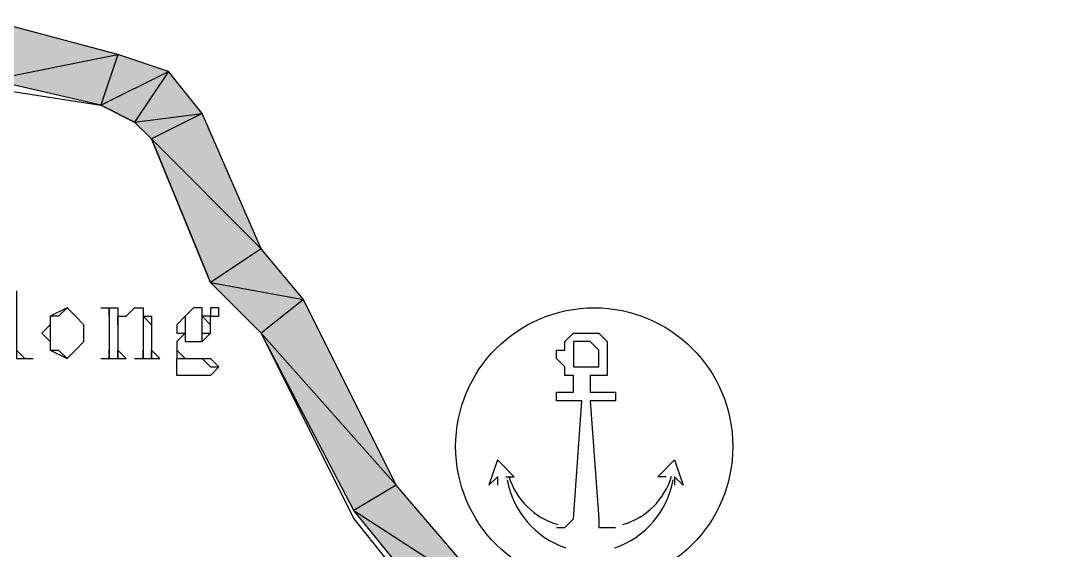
# Model space of a CAD drawing. Header units: millimetres. Extents: x 658 to 813, y 806 to 883.
# Drawn here: x 785.2451 to 785.6175, y 865.2792 to 865.4698 of the extents above; entities that cross this region are included whole.
import ezdxf

# ---------------------------------------------------------------- set-up
doc = ezdxf.new("R2010")
doc.units = ezdxf.units.MM
doc.header["$LTSCALE"] = 0.1
doc.linetypes.add('atContinuous2', pattern=[0])
for name, color, linetype in [('PANTAI', 7, 'Continuous'), ('pantai1', 7, 'Continuous'), ('TEXT', 8, 'Continuous'), ('zat_Mask_solid', 7, 'Continuous')]:
    doc.layers.add(name, color=color, linetype=linetype)

msp = doc.modelspace()

# ---------------------------------------------------------------- hatches: boundary and pattern name
at = {"layer": 'zat_Mask_solid'}
for points in [[(785.2344283583996, 865.4698303618483), (785.2344283583996, 865.4485499866954), (785.2800291623014, 865.4576701474747)], [(785.2344283583996, 865.4485499866954), (785.2800291623014, 865.4576701474747), (785.2739490551141, 865.4394298259143)], [(785.2800291623014, 865.4576701474747), (785.2739490551141, 865.4394298259143), (785.2982694838622, 865.4515900402888)], [(785.2739490551141, 865.4394298259143), (785.2982694838622, 865.4515900402888), (785.2861092694882, 865.4333497187266)], [(785.2982694838622, 865.4515900402888), (785.2861092694882, 865.4333497187266), (785.3104296982358, 865.4363897723209)], [(785.2861092694882, 865.4333497187266), (785.3104296982358, 865.4363897723209), (785.2921893766754, 865.4272696115398)], [(785.3104296982358, 865.4363897723209), (785.2921893766754, 865.4272696115398), (785.3317100733905, 865.3877489148248)], [(785.2921893766754, 865.4272696115398), (785.3317100733905, 865.3877489148248), (785.3134697518292, 865.3755887004521)], [(785.3317100733905, 865.3877489148248), (785.3134697518292, 865.3755887004521), (785.3469103413574, 865.3695085932644)], [(785.3134697518292, 865.3755887004521), (785.3469103413574, 865.3695085932644), (785.3317100733905, 865.3573483788899)], [(785.3469103413574, 865.3695085932644), (785.3317100733905, 865.3573483788899), (785.3803509308857, 865.3026274142088)], [(785.3317100733905, 865.3573483788899), (785.3803509308857, 865.3026274142088), (785.3651506629187, 865.2935072534286)], [(785.3803509308857, 865.3026274142088), (785.3651506629187, 865.2935072534286), (785.4168315740073, 865.2600666639004)], [(785.3651506629187, 865.2935072534286), (785.4168315740073, 865.2600666639004), (785.4046713596338, 865.2448663959316)]]:
    msp.add_hatch(color=7, dxfattribs=at).paths.add_polyline_path(points)

# ---------------------------------------------------------------- linework, layer by layer
at = {"layer": 'PANTAI', "color": 7}
msp.add_lwpolyline([(785.2344283583996, 865.4455099331011), (785.2739490551141, 865.4394298259143), (785.2861092694882, 865.4333497187266), (785.2921893766754, 865.4272696115398), (785.3134697518292, 865.3755887004521), (785.3317100733905, 865.3573483788899), (785.3651506629187, 865.2904671998352), (785.4016313060399, 865.2448663959316), (785.4259517347875, 865.2235860207778), (785.4502721635356, 865.2175059135919), (785.4654724315026, 865.2205459671853), (785.4867528066573, 865.2144658599985), (785.5110732354049, 865.2175059135919), (785.5475538785265, 865.2114258064042), (785.5657942000873, 865.2114258064042), (785.5749143608675, 865.2144658599985), (785.6053148968024, 865.2144658599985), (785.6205151647694, 865.2175059135919)], dxfattribs=at)
at = {"layer": 'pantai1', "color": 7}
for points in [[(785.2344283583996, 865.4698303618483), (785.2344283583996, 865.4485499866954), (785.2800291623014, 865.4576701474747), (785.2344283583996, 865.4698303618483)], [(785.2344283583996, 865.4485499866954), (785.2800291623014, 865.4576701474747), (785.2739490551141, 865.4394298259143), (785.2344283583996, 865.4485499866954)], [(785.2800291623014, 865.4576701474747), (785.2739490551141, 865.4394298259143), (785.2982694838622, 865.4515900402888), (785.2800291623014, 865.4576701474747)], [(785.2739490551141, 865.4394298259143), (785.2982694838622, 865.4515900402888), (785.2861092694882, 865.4333497187266), (785.2739490551141, 865.4394298259143)], [(785.2982694838622, 865.4515900402888), (785.2861092694882, 865.4333497187266), (785.3104296982358, 865.4363897723209), (785.2982694838622, 865.4515900402888)], [(785.2861092694882, 865.4333497187266), (785.3104296982358, 865.4363897723209), (785.2921893766754, 865.4272696115398), (785.2861092694882, 865.4333497187266)], [(785.3104296982358, 865.4363897723209), (785.2921893766754, 865.4272696115398), (785.3317100733905, 865.3877489148248), (785.3104296982358, 865.4363897723209)], [(785.2921893766754, 865.4272696115398), (785.3317100733905, 865.3877489148248), (785.3134697518292, 865.3755887004521), (785.2921893766754, 865.4272696115398)], [(785.3317100733905, 865.3877489148248), (785.3134697518292, 865.3755887004521), (785.3469103413574, 865.3695085932644), (785.3317100733905, 865.3877489148248)], [(785.3134697518292, 865.3755887004521), (785.3469103413574, 865.3695085932644), (785.3317100733905, 865.3573483788899), (785.3134697518292, 865.3755887004521)], [(785.3469103413574, 865.3695085932644), (785.3317100733905, 865.3573483788899), (785.3803509308857, 865.3026274142088), (785.3469103413574, 865.3695085932644)], [(785.3317100733905, 865.3573483788899), (785.3803509308857, 865.3026274142088), (785.3651506629187, 865.2935072534286), (785.3317100733905, 865.3573483788899)], [(785.3803509308857, 865.3026274142088), (785.3651506629187, 865.2935072534286), (785.4168315740073, 865.2600666639004), (785.3803509308857, 865.3026274142088)], [(785.3651506629187, 865.2935072534286), (785.4168315740073, 865.2600666639004), (785.4046713596338, 865.2448663959316), (785.3651506629187, 865.2935072534286)]]:
    msp.add_lwpolyline(points, dxfattribs=at)
at = {"layer": 'TEXT', "color": 7}
for points in [[(785.2435485191797, 865.3725486468587), (785.2435485191797, 865.3482282181106), (785.249628626367, 865.3482282181106)], [(785.2617888407406, 865.3664685396719), (785.2557087335538, 865.3634284860776), (785.2557087335538, 865.3603884324842), (785.2526686799604, 865.3573483788899), (785.2557087335538, 865.3543083252974), (785.2557087335538, 865.3512682717031), (785.2617888407406, 865.3482282181106), (785.264828894334, 865.3512682717031), (785.2678689479274, 865.3543083252974), (785.2678689479274, 865.3573483788899), (785.2678689479274, 865.3603884324842), (785.264828894334, 865.3634284860776), (785.2617888407406, 865.3664685396719)], [(785.2617888407406, 865.3664685396719), (785.2587487871472, 865.3634284860776), (785.2557087335538, 865.3634284860776), (785.2557087335538, 865.3603884324842), (785.2557087335538, 865.3543083252974), (785.2557087335538, 865.3512682717031), (785.2587487871472, 865.3512682717031), (785.2617888407406, 865.3482282181106), (785.264828894334, 865.3512682717031), (785.2678689479274, 865.3543083252974), (785.2678689479274, 865.3603884324842), (785.264828894334, 865.3634284860776), (785.2617888407406, 865.3664685396719)], [(785.2739490551141, 865.3664685396719), (785.2800291623014, 865.3664685396719), (785.2800291623014, 865.3482282181106)], [(785.276989108708, 865.3664685396719), (785.276989108708, 865.3482282181106)], [(785.276989108708, 865.3664685396719), (785.276989108708, 865.3634284860776), (785.276989108708, 865.3664685396719)], [(785.2800291623014, 865.3603884324842), (785.2800291623014, 865.3634284860776), (785.2830692158948, 865.3634284860776), (785.2861092694882, 865.3664685396719), (785.289149323082, 865.3664685396719), (785.289149323082, 865.3634284860776), (785.2921893766754, 865.3634284860776), (785.2921893766754, 865.3603884324842), (785.2921893766754, 865.3482282181106)], [(785.289149323082, 865.3664685396719), (785.289149323082, 865.3634284860776), (785.289149323082, 865.3603884324842), (785.289149323082, 865.3482282181106)], [(785.3073896446424, 865.3664685396719), (785.304349591049, 865.3634284860776), (785.3013095374556, 865.3603884324842), (785.3013095374556, 865.3573483788899), (785.304349591049, 865.3573483788899), (785.304349591049, 865.3543083252974), (785.3073896446424, 865.3543083252974), (785.3104296982358, 865.3543083252974), (785.3134697518292, 865.3573483788899), (785.3134697518292, 865.3603884324842), (785.3134697518292, 865.3634284860776), (785.3104296982358, 865.3634284860776), (785.3104296982358, 865.3664685396719), (785.3073896446424, 865.3664685396719)], [(785.3073896446424, 865.3664685396719), (785.304349591049, 865.3634284860776), (785.304349591049, 865.3603884324842), (785.304349591049, 865.3573483788899), (785.304349591049, 865.3543083252974), (785.3073896446424, 865.3543083252974)], [(785.3134697518292, 865.3634284860776), (785.316509805423, 865.3634284860776), (785.316509805423, 865.3664685396719), (785.3134697518292, 865.3664685396719), (785.3134697518292, 865.3634284860776), (785.3104296982358, 865.3634284860776)], [(785.3104296982358, 865.3543083252974), (785.3104296982358, 865.3573483788899), (785.3104296982358, 865.3603884324842), (785.3104296982358, 865.3634284860776), (785.3104296982358, 865.3664685396719)], [(785.2800291623014, 865.3634284860776), (785.2800291623014, 865.3512682717031)], [(785.289149323082, 865.3634284860776), (785.2921893766754, 865.3603884324842), (785.2921893766754, 865.3512682717031)], [(785.304349591049, 865.3634284860776), (785.304349591049, 865.3603884324842), (785.304349591049, 865.3573483788899)], [(785.3104296982358, 865.3573483788899), (785.3134697518292, 865.3573483788899), (785.3134697518292, 865.3603884324842), (785.3104296982358, 865.3634284860776)], [(785.2557087335538, 865.3603884324842), (785.2557087335538, 865.3543083252974)], [(785.2678689479274, 865.3543083252974), (785.2678689479274, 865.3603884324842)], [(785.304349591049, 865.3573483788899), (785.3013095374556, 865.3543083252974), (785.3013095374556, 865.3512682717031), (785.3013095374556, 865.3482282181106), (785.304349591049, 865.3482282181106), (785.3073896446424, 865.3482282181106), (785.3104296982358, 865.3482282181106), (785.3134697518292, 865.3451881645163), (785.316509805423, 865.3451881645163)], [(785.4381119491616, 865.2874271462409), (785.441152002755, 865.2874271462409), (785.4441920563488, 865.2904671998352), (785.4472321099422, 865.3330279501437), (785.4381119491616, 865.3330279501437), (785.4381119491616, 865.3360680037371), (785.4441920563488, 865.3360680037371), (785.4441920563488, 865.3421481109239), (785.441152002755, 865.3421481109239), (785.441152002755, 865.3451881645163), (785.4381119491616, 865.3482282181106), (785.4381119491616, 865.3512682717031), (785.441152002755, 865.3512682717031), (785.441152002755, 865.3543083252974), (785.4441920563488, 865.3573483788899), (785.4472321099422, 865.3573483788899), (785.4502721635356, 865.3573483788899), (785.453312217129, 865.3573483788899), (785.4563522707224, 865.3543083252974), (785.4563522707224, 865.3512682717031), (785.4563522707224, 865.3482282181106), (785.4563522707224, 865.3451881645163), (785.4563522707224, 865.3421481109239), (785.453312217129, 865.3421481109239), (785.4502721635356, 865.3421481109239)], [(785.453312217129, 865.3482282181106), (785.453312217129, 865.3512682717031), (785.4502721635356, 865.3543083252974), (785.4472321099422, 865.3543083252974), (785.4441920563488, 865.3543083252974), (785.4441920563488, 865.3512682717031), (785.4441920563488, 865.3482282181106), (785.4441920563488, 865.3451881645163), (785.4472321099422, 865.3451881645163), (785.4502721635356, 865.3451881645163), (785.453312217129, 865.3451881645163), (785.453312217129, 865.3482282181106)], [(785.2435485191797, 865.3512682717031), (785.2465885727731, 865.3482282181106), (785.2435485191797, 865.3512682717031)], [(785.276989108708, 865.3512682717031), (785.276989108708, 865.3482282181106), (785.276989108708, 865.3512682717031)], [(785.2800291623014, 865.3482282181106), (785.2800291623014, 865.3512682717031), (785.2830692158948, 865.3482282181106)], [(785.289149323082, 865.3512682717031), (785.289149323082, 865.3482282181106), (785.289149323082, 865.3512682717031)], [(785.2921893766754, 865.3482282181106), (785.2921893766754, 865.3512682717031), (785.2952294302688, 865.3482282181106)], [(785.3013095374556, 865.3512682717031), (785.304349591049, 865.3482282181106), (785.3104296982358, 865.3482282181106), (785.3134697518292, 865.3482282181106), (785.316509805423, 865.3451881645163), (785.3134697518292, 865.3421481109239), (785.3104296982358, 865.3421481109239), (785.304349591049, 865.3421481109239), (785.3013095374556, 865.3421481109239), (785.3013095374556, 865.3451881645163), (785.3013095374556, 865.3482282181106), (785.304349591049, 865.3482282181106), (785.3073896446424, 865.3482282181106), (785.3104296982358, 865.3482282181106), (785.3134697518292, 865.3482282181106)], [(785.2739490551141, 865.3482282181106), (785.2830692158948, 865.3482282181106)], [(785.2861092694882, 865.3482282181106), (785.2952294302688, 865.3482282181106)], [(785.304349591049, 865.3421481109239), (785.3013095374556, 865.3421481109239), (785.3013095374556, 865.3451881645163), (785.3013095374556, 865.3482282181106), (785.304349591049, 865.3482282181106)], [(785.4502721635356, 865.3421481109239), (785.4502721635356, 865.3360680037371), (785.4593923243158, 865.3360680037371), (785.4593923243158, 865.3330279501437), (785.4502721635356, 865.3330279501437), (785.453312217129, 865.2904671998352), (785.453312217129, 865.2874271462409), (785.4563522707224, 865.2874271462409), (785.4593923243158, 865.2874271462409)], [(785.4198716276007, 865.3056674678022), (785.4229116811941, 865.3056674678022), (785.4168315740073, 865.3117475749881), (785.413791520414, 865.3026274142088), (785.4168315740073, 865.3056674678022), (785.4168315740073, 865.3026274142088)], [(785.4776326458766, 865.3056674678022), (785.4745925922832, 865.3056674678022), (785.4806726994705, 865.3117475749881), (785.4837127530634, 865.3026274142088), (785.4806726994705, 865.3056674678022), (785.4806726994705, 865.3026274142088)]]:
    msp.add_lwpolyline(points, dxfattribs=at)
at = {"layer": 'TEXT', "color": 7, "linetype": 'atContinuous2'}
msp.add_circle((785.4517115267474, 865.3165420328445), 0.04992657198868199, dxfattribs=at)
for centre, radius, start, end in [((785.4457095468435, 865.3132660792984), 0.02583759452674616, 196.6481653964597, 253.9644152369978), ((785.4548337426788, 865.3132649969551), 0.02583755487814994, 286.0384467607005, 343.3547809335192), ((785.4517878864096, 865.3102254733016), 0.03191594962608726, 190.3138922209959, 251.1040992578949), ((785.4487548205245, 865.3102235678174), 0.03191593503656932, 288.8997480079055, 349.6899815484396)]:
    msp.add_arc(centre, radius, start, end, dxfattribs=at)

doc.saveas('drawing.dxf')
